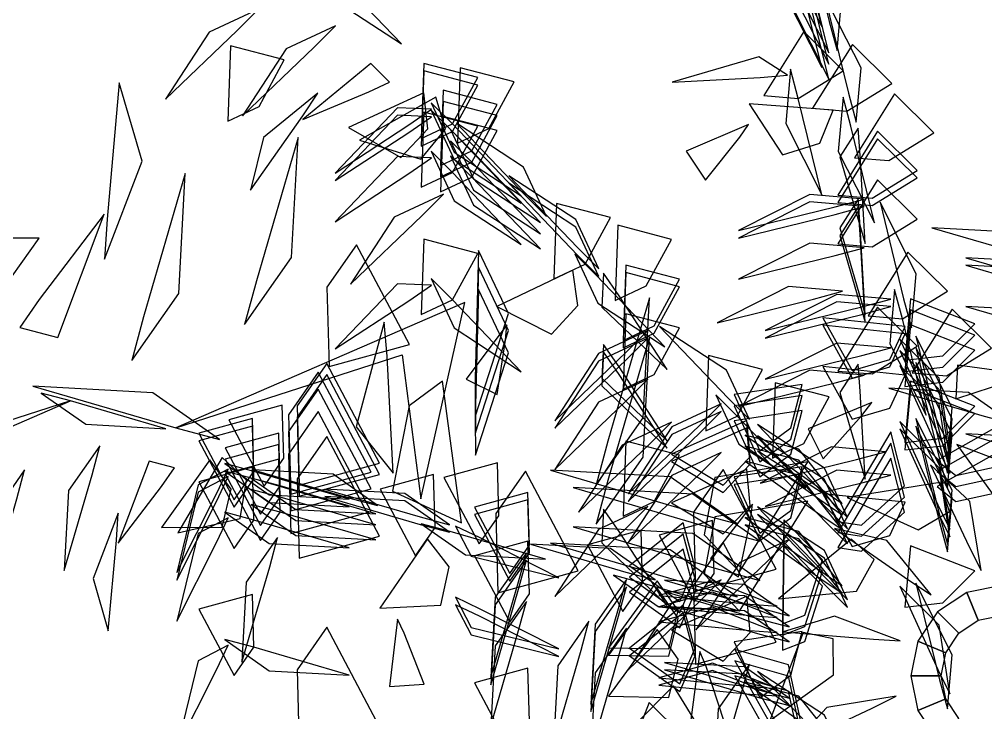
# Model space of a CAD drawing. Header units: millimetres. Extents: x 116.8 to 135.8, y -35.1 to -13.1.
# Drawn here: x 121.226 to 122.108, y -16.374 to -15.741 of the extents above; entities that cross this region are included whole.
import ezdxf

# ---------------------------------------------------------------- set-up
doc = ezdxf.new("R2010")
doc.units = ezdxf.units.MM
for name, color, linetype in [('FOGLIE', 62, 'CONTINUOUS'), ('GAMBO', 36, 'CONTINUOUS'), ('PRATO', 83, 'CONTINUOUS')]:
    doc.layers.add(name, color=color, linetype=linetype)

msp = doc.modelspace()

# ---------------------------------------------------------------- linework, layer by layer
at = {"layer": 'FOGLIE'}
for points in [[(121.936927, -15.659727, 1.708914), (121.929809, -15.633164, 1.708914), (121.925458, -15.682646, 1.665455), (121.958472, -15.747767, 1.703868)], [(121.943385, -15.683829, 2.293363), (121.936267, -15.657266, 2.293363), (121.931916, -15.706747, 2.249904), (121.96493, -15.771868, 2.288317)], [(121.965251, -15.743078, 3.073817), (121.972369, -15.769641, 3.073817), (121.97672, -15.720159, 3.030358), (121.943706, -15.655038, 3.06877)], [(121.936927, -15.697278, 1.265232), (121.929809, -15.670715, 1.265232), (121.925458, -15.720197, 1.221773), (121.958472, -15.785318, 1.260186)], [(121.943385, -15.69407, 2.539094), (121.936267, -15.667507, 2.539094), (121.931916, -15.716988, 2.495636), (121.96493, -15.78211, 2.534048)], [(121.512264, -15.698261, 1.120901), (121.492819, -15.678816, 1.120901), (121.513791, -15.723843, 1.077442), (121.574943, -15.763733, 1.115855)], [(121.943385, -15.707725, 2.194388), (121.936267, -15.681162, 2.194388), (121.931916, -15.730643, 2.150929), (121.96493, -15.795765, 2.189342)], [(121.98278, -15.808496, 2.87603), (121.989898, -15.835059, 2.87603), (121.994249, -15.785578, 2.832572), (121.961235, -15.720457, 2.870984)], [(121.425163, -15.7513, 1.45589), (121.444609, -15.731855, 1.45589), (121.399581, -15.752827, 1.412431), (121.359691, -15.813979, 1.450844)], [(121.495512, -15.766649, 2.140123), (121.514958, -15.747203, 2.140123), (121.46993, -15.768176, 2.096664), (121.43004, -15.829327, 2.135077)], [(121.936927, -15.813345, 1.582635), (121.978024, -15.788134, 1.560466), (121.942004, -15.752478, 1.489723), (121.905588, -15.810708, 1.565406)], [(121.445133, -15.820711, 1.67351), (121.468118, -15.778329, 1.65134), (121.419096, -15.76546, 1.580598), (121.416673, -15.834096, 1.656281)], [(121.98121, -15.824995, 1.300868), (122.022308, -15.799785, 1.278699), (121.986287, -15.764128, 1.207956), (121.949871, -15.822358, 1.283639)], [(121.902136, -15.7942, 1.737256), (121.927056, -15.792162, 1.748706), (121.900984, -15.775523, 1.690402), (121.821906, -15.79858, 1.695012)], [(121.545198, -15.807401, 2.017029), (121.563961, -15.79866, 2.035135), (121.546946, -15.781656, 1.973675), (121.485095, -15.832506, 1.9538)], [(121.621569, -15.836701, 1.944406), (121.644554, -15.79432, 1.922237), (121.595532, -15.78145, 1.851494), (121.593109, -15.850087, 1.927177)], [(121.654673, -15.84067, 1.149411), (121.677659, -15.798288, 1.127241), (121.628637, -15.785419, 1.056499), (121.626214, -15.854056, 1.132181)], [(121.621569, -15.843529, 1.708914), (121.644554, -15.801147, 1.686744), (121.595532, -15.788278, 1.616002), (121.593109, -15.856915, 1.691685)], [(121.936927, -15.813345, 1.582635), (121.929809, -15.786782, 1.582635), (121.925458, -15.836263, 1.539176), (121.958472, -15.901385, 1.577589)], [(121.306421, -15.923404, 2.150912), (121.304139, -15.960126, 2.13226), (121.338354, -15.870748, 2.106925), (121.317464, -15.79926, 2.205754)], [(121.485063, -15.829167, 1.433941), (121.498621, -15.808726, 1.421507), (121.449074, -15.848924, 1.404617), (121.437306, -15.897161, 1.470502)], [(121.599, -15.841173, 1.350132), (121.595501, -15.808332, 1.308596), (121.52658, -15.839787, 1.265772), (121.574418, -15.867227, 1.351815)], [(121.615249, -15.841317, 1.534015), (121.606314, -15.81222, 1.490545), (121.536781, -15.851431, 1.455888), (121.592776, -15.868694, 1.539622)], [(121.639212, -15.861172, 2.293363), (121.662198, -15.818791, 2.271194), (121.613175, -15.805921, 2.200451), (121.610753, -15.874558, 2.276134)], [(121.984901, -15.838768, 3.127272), (121.977783, -15.812205, 3.127272), (121.973432, -15.861686, 3.083813), (122.006446, -15.926807, 3.122226)], [(122.019612, -15.87006, 1.138719), (122.06071, -15.844849, 1.11655), (122.024689, -15.809193, 1.045807), (121.988273, -15.867423, 1.12149)], [(121.621569, -15.836701, 1.944406), (121.602123, -15.817256, 1.944406), (121.623095, -15.862284, 1.900947), (121.684247, -15.902173, 1.93936)], [(121.639212, -15.871414, 2.539094), (121.662198, -15.829032, 2.516925), (121.613175, -15.816162, 2.446182), (121.610753, -15.884799, 2.521865)], [(121.956655, -15.854222, 3.139586), (121.968709, -15.824098, 3.097595), (121.892284, -15.818188, 3.056392), (121.922532, -15.864962, 3.142078)], [(121.581867, -15.837516, 2.099027), (121.602429, -15.823292, 2.110477), (121.57153, -15.821918, 2.052173), (121.514575, -15.881425, 2.056783)], [(121.581867, -15.844344, 1.863534), (121.602429, -15.83012, 1.874984), (121.57153, -15.828745, 1.81668), (121.514575, -15.888253, 1.82129)], [(121.621569, -15.88108, 1.265232), (121.644554, -15.838698, 1.243063), (121.595532, -15.825829, 1.17232), (121.593109, -15.894466, 1.248003)], [(121.621569, -15.843529, 1.708914), (121.602123, -15.824083, 1.708914), (121.623095, -15.869111, 1.665455), (121.684247, -15.909001, 1.703868)], [(121.639212, -15.885068, 2.194388), (121.662198, -15.842687, 2.172218), (121.613175, -15.829817, 2.101476), (121.610753, -15.898454, 2.177159)], [(121.687773, -15.90155, 3.073817), (121.707219, -15.920996, 3.073817), (121.686246, -15.875968, 3.030358), (121.625095, -15.836078, 3.06877)], [(121.883622, -15.84878, 1.163339), (121.891611, -15.837087, 1.139765), (121.834837, -15.861631, 1.162795), (121.852282, -15.887854, 1.239047)], [(121.639212, -15.861172, 2.293363), (121.619767, -15.841727, 2.293363), (121.640739, -15.886755, 2.249904), (121.701891, -15.926644, 2.288317)], [(122.004275, -15.904245, 2.151102), (122.045372, -15.879034, 2.128932), (122.009352, -15.843378, 2.05819), (121.972935, -15.901608, 2.133873)], [(121.993516, -15.865467, 2.689422), (121.991479, -15.840547, 2.677972), (121.97484, -15.866619, 2.736276), (121.997897, -15.945698, 2.731666)], [(121.442633, -15.979632, 2.183835), (121.431957, -16.019476, 2.183835), (121.47472, -15.958462, 2.118647), (121.480675, -15.849106, 2.176266)], [(121.639212, -15.871414, 2.539094), (121.619767, -15.851968, 2.539094), (121.640739, -15.896996, 2.495636), (121.701891, -15.936885, 2.534048)], [(122.004275, -15.911072, 1.915609), (122.045372, -15.885862, 1.89344), (122.009352, -15.850205, 1.822697), (121.972935, -15.908435, 1.89838)], [(121.621569, -15.88108, 1.265232), (121.602123, -15.861634, 1.265232), (121.623095, -15.906662, 1.221773), (121.684247, -15.946552, 1.260186)], [(121.639212, -15.885068, 2.194388), (121.619767, -15.865623, 2.194388), (121.640739, -15.910651, 2.150929), (121.701891, -15.95054, 2.189342)], [(121.581866, -15.881895, 1.419853), (121.602429, -15.867671, 1.431303), (121.57153, -15.866296, 1.372998), (121.514575, -15.925804, 1.377609)], [(121.339736, -16.012455, 3.210185), (121.32906, -16.052299, 3.210185), (121.371823, -15.991285, 3.144997), (121.377778, -15.881929, 3.202616)], [(121.735663, -15.94944, 2.87603), (121.755109, -15.968885, 2.87603), (121.734136, -15.923858, 2.832572), (121.672984, -15.883968, 2.870984)], [(121.735663, -15.956267, 2.971593), (121.755109, -15.975713, 2.971593), (121.734136, -15.930685, 2.928134), (121.672984, -15.890795, 2.966546)], [(122.004275, -15.948623, 1.471928), (122.045372, -15.923413, 1.449758), (122.009352, -15.887756, 1.379016), (121.972935, -15.945986, 1.454699)], [(121.594038, -15.920174, 1.307996), (121.613483, -15.900729, 1.307996), (121.568456, -15.921701, 1.264537), (121.528566, -15.982853, 1.30295)], [(121.97045, -15.91236, 2.029936), (121.997012, -15.905242, 2.029936), (121.947531, -15.900891, 1.986477), (121.88241, -15.933905, 2.024889)], [(121.742553, -15.964513, 1.300868), (121.765539, -15.922132, 1.278699), (121.716516, -15.909262, 1.207956), (121.714094, -15.977899, 1.283639)], [(121.97045, -15.919187, 1.794443), (121.997012, -15.91207, 1.794443), (121.947531, -15.907719, 1.750984), (121.88241, -15.940733, 1.789397)], [(121.993516, -15.930328, 2.911263), (121.991479, -15.905408, 2.899813), (121.97484, -15.93148, 2.958117), (121.997897, -16.010558, 2.953507)], [(122.03306, -15.996144, 2.55886), (122.040178, -16.022707, 2.55886), (122.044529, -15.973226, 2.515401), (122.011515, -15.908105, 2.553814)], [(121.993516, -15.937155, 3.006825), (121.991479, -15.912236, 2.995375), (121.97484, -15.938308, 3.053679), (121.997897, -16.017386, 3.049069)], [(121.244628, -15.996781, 3.025544), (121.22681, -16.022207, 3.052702), (121.261666, -16.031535, 2.960512), (121.303876, -15.919091, 2.930699)], [(121.798343, -15.984339, 1.138719), (121.821328, -15.941958, 1.11655), (121.772306, -15.929088, 1.045807), (121.769883, -15.997725, 1.12149)], [(122.145682, -15.956764, 1.181484), (122.172245, -15.963882, 1.181484), (122.131568, -15.935373, 1.138025), (122.058664, -15.931403, 1.176438)], [(121.149408, -15.993261, 2.025198), (121.178584, -16.033298, 1.962893), (121.244524, -15.940746, 1.898658), (121.161801, -15.940978, 2.027722)], [(121.621569, -15.997147, 1.582635), (121.644554, -15.954765, 1.560466), (121.595532, -15.941896, 1.489723), (121.593109, -16.010532, 1.565406)], [(121.97045, -15.956738, 1.350761), (121.997012, -15.949621, 1.350761), (121.947531, -15.94527, 1.307302), (121.88241, -15.978284, 1.345715)], [(121.507048, -15.985573, 1.965447), (121.508975, -16.057868, 1.932193), (121.582309, -16.037819, 1.826079), (121.533978, -15.94684, 1.939604)], [(121.642266, -16.068787, 3.439602), (121.642437, -16.102999, 3.416558), (121.672735, -16.009657, 3.40351), (121.645257, -15.951955, 3.509479)], [(122.031952, -16.014365, 2.778028), (122.073049, -15.989154, 2.755859), (122.037029, -15.953498, 2.685116), (122.000612, -16.011728, 2.760799)], [(121.752635, -15.974596, 3.127272), (121.73319, -15.95515, 3.127272), (121.754162, -16.000178, 3.083813), (121.815314, -16.040067, 3.122226)], [(122.176789, -15.984104, 1.87135), (122.203352, -15.991222, 1.87135), (122.162676, -15.962713, 1.827891), (122.089772, -15.958743, 1.866304)], [(121.642266, -16.084149, 3.808199), (121.642437, -16.118361, 3.785155), (121.672735, -16.025019, 3.772107), (121.645257, -15.967317, 3.878076)], [(121.735901, -16.002103, 3.139586), (121.731279, -15.969987, 3.097595), (121.662137, -16.003081, 3.056392), (121.71172, -16.028465, 3.142078)], [(121.805566, -16.020699, 2.151102), (121.828552, -15.978317, 2.128932), (121.779529, -15.965448, 2.05819), (121.777107, -16.034085, 2.133873)], [(122.176789, -15.990932, 1.635858), (122.203352, -15.998049, 1.635858), (122.162676, -15.96954, 1.592399), (122.089772, -15.965571, 1.630811)], [(121.621569, -15.997147, 1.582635), (121.602123, -15.977701, 1.582635), (121.623095, -16.022729, 1.539176), (121.684247, -16.062619, 1.577589)], [(121.773446, -15.99341, 2.689422), (121.759222, -15.972848, 2.677972), (121.757848, -16.003746, 2.736276), (121.817355, -16.060702, 2.731666)], [(121.805566, -16.027526, 1.915609), (121.828552, -15.985145, 1.89344), (121.779529, -15.972275, 1.822697), (121.777107, -16.040912, 1.89838)], [(121.581867, -15.997962, 1.737256), (121.602429, -15.983737, 1.748706), (121.57153, -15.982363, 1.690402), (121.514575, -16.04187, 1.695012)], [(121.642266, -16.104631, 3.291139), (121.642437, -16.138844, 3.268095), (121.672735, -16.045501, 3.255047), (121.645257, -15.987799, 3.361017)], [(121.950874, -15.996393, 1.181484), (121.977437, -15.989276, 1.181484), (121.927956, -15.984925, 1.138025), (121.862834, -16.017939, 1.176438)], [(122.031952, -16.014365, 1.263449), (122.024834, -15.987802, 1.263449), (122.020483, -16.037283, 1.219991), (122.053497, -16.102405, 1.258403)], [(121.763236, -16.125931, 3.669904), (121.752559, -16.165776, 3.669904), (121.795323, -16.104761, 3.604716), (121.801277, -15.995405, 3.662335)], [(121.994898, -16.003602, 1.87135), (122.021461, -15.996484, 1.87135), (121.971979, -15.992133, 1.827891), (121.906858, -16.025147, 1.866304)], [(122.068849, -16.048169, 2.467559), (122.097887, -16.018958, 2.434099), (122.039411, -15.996045, 2.373858), (122.034204, -16.052079, 2.459169)], [(121.369265, -16.113857, 1.681351), (121.575751, -16.047223, 1.832384), (121.592711, -16.178605, 1.750938), (121.632814, -15.999418, 1.763289)], [(121.994898, -16.010429, 1.635858), (122.021461, -16.003312, 1.635858), (121.971979, -15.99896, 1.592399), (121.906858, -16.031975, 1.630811)], [(122.004275, -16.06469, 1.789331), (122.045372, -16.03948, 1.767161), (122.009352, -16.003823, 1.696419), (121.972935, -16.062053, 1.772102)], [(122.068849, -16.05841, 2.71329), (122.097887, -16.029199, 2.67983), (122.039411, -16.006286, 2.61959), (122.034204, -16.06232, 2.704901)], [(122.072199, -16.066316, 1.128028), (122.113296, -16.041105, 1.105859), (122.077276, -16.005448, 1.035116), (122.04086, -16.063678, 1.110799)], [(122.176789, -16.028483, 1.192176), (122.203352, -16.0356, 1.192176), (122.162676, -16.007091, 1.148717), (122.089772, -16.003122, 1.18713)], [(121.805566, -16.065077, 1.471928), (121.828552, -16.022696, 1.449758), (121.779529, -16.009826, 1.379016), (121.777107, -16.078463, 1.454699)], [(122.020396, -16.051509, 1.921417), (122.034394, -16.021296, 1.880098), (121.959461, -16.013478, 1.836542), (121.986, -16.061566, 1.922728)], [(121.562091, -16.048325, 2.249863), (121.559374, -16.017397, 2.277021), (121.533747, -16.113022, 2.277032), (121.567534, -16.155249, 2.165724)], [(121.669932, -16.033905, 1.163339), (121.671003, -16.019785, 1.139765), (121.634108, -16.069428, 1.162795), (121.662328, -16.083415, 1.239047)], [(121.873031, -16.086808, 2.55886), (121.892477, -16.106253, 2.55886), (121.871504, -16.061226, 2.515401), (121.810352, -16.021336, 2.553814)], [(122.020396, -16.058337, 1.685924), (122.034395, -16.028123, 1.644606), (121.959461, -16.020305, 1.601049), (121.986, -16.068393, 1.687235)], [(122.068849, -16.072065, 2.368584), (122.097887, -16.042854, 2.335124), (122.039411, -16.019941, 2.274883), (122.034204, -16.075975, 2.360194)], [(121.78033, -16.044639, 2.029936), (121.799776, -16.025194, 2.029936), (121.754748, -16.046166, 1.986477), (121.714858, -16.107318, 2.024889)], [(121.78033, -16.051467, 1.794443), (121.799776, -16.032021, 1.794443), (121.754748, -16.052994, 1.750984), (121.714858, -16.114145, 1.789397)], [(121.763236, -16.161775, 3.521442), (121.752559, -16.20162, 3.521442), (121.795323, -16.140605, 3.456253), (121.801277, -16.031249, 3.513872)], [(122.064289, -16.109053, 2.43707), (122.075124, -16.131271, 2.425021), (122.06555, -16.068471, 2.407121), (122.029607, -16.032926, 2.47232)], [(122.065812, -16.118374, 2.439475), (122.072929, -16.144937, 2.439475), (122.07728, -16.095456, 2.396017), (122.044266, -16.030334, 2.434429)], [(121.773446, -16.058271, 2.911263), (121.759222, -16.037709, 2.899813), (121.757848, -16.068607, 2.958117), (121.817355, -16.125562, 2.953507)], [(121.994898, -16.04798, 1.192176), (122.021461, -16.040863, 1.192176), (121.971979, -16.036512, 1.148717), (121.906858, -16.069526, 1.18713)], [(122.065812, -16.128615, 2.685207), (122.072929, -16.155178, 2.685207), (122.07728, -16.105697, 2.641748), (122.044266, -16.040575, 2.68016)], [(121.273067, -16.089231, 1.120901), (121.135409, -16.133654, 1.221589), (121.124103, -16.046066, 1.167292), (121.097368, -16.165524, 1.175526)], [(121.773446, -16.065098, 3.006825), (121.759222, -16.044536, 2.995375), (121.757848, -16.075435, 3.053679), (121.817355, -16.13239, 3.049069)], [(121.881181, -16.103142, 2.778028), (121.904167, -16.06076, 2.755859), (121.855145, -16.047891, 2.685116), (121.852722, -16.116527, 2.760799)], [(122.064289, -16.119294, 2.682801), (122.075124, -16.141512, 2.670752), (122.06555, -16.078712, 2.652852), (122.029607, -16.043167, 2.718051)], [(121.479848, -16.093756, 3.052922), (121.481775, -16.166051, 3.019667), (121.555109, -16.146002, 2.913553), (121.506778, -16.055023, 3.027078)], [(122.020396, -16.095888, 1.242242), (122.034395, -16.065674, 1.200924), (121.959461, -16.057856, 1.157367), (121.986, -16.105944, 1.243554)], [(121.993516, -16.080532, 0.928347), (121.991479, -16.055613, 0.916897), (121.97484, -16.081684, 0.975201), (121.997897, -16.160763, 0.970591)], [(122.064289, -16.132949, 2.338095), (122.075124, -16.155167, 2.326046), (122.06555, -16.092367, 2.308145), (122.029607, -16.056822, 2.373344)], [(122.065812, -16.14227, 2.3405), (122.072929, -16.168833, 2.3405), (122.07728, -16.119352, 2.297041), (122.044266, -16.05423, 2.335454)], [(122.130694, -16.070825, 1.463579), (122.14453, -16.065178, 1.440493), (122.082318, -16.056761, 1.460861), (122.080608, -16.087343, 1.537465)], [(121.472101, -16.101921, 3.520228), (121.474028, -16.174216, 3.486974), (121.547362, -16.154167, 3.38086), (121.499031, -16.063188, 3.494385)], [(121.479848, -16.103997, 2.699683), (121.481775, -16.176292, 2.666429), (121.555109, -16.156243, 2.560315), (121.506778, -16.065264, 2.673839)], [(121.97045, -16.072805, 1.668164), (121.997012, -16.065688, 1.668164), (121.947531, -16.061337, 1.624705), (121.88241, -16.094351, 1.663118)], [(121.369265, -16.113857, 1.681351), (121.409109, -16.124533, 1.681351), (121.348095, -16.08177, 1.616163), (121.238739, -16.075816, 1.673782)], [(121.582099, -16.093889, 1.802949), (121.566775, -16.171529, 1.794393), (121.62986, -16.200396, 1.683817), (121.612581, -16.07137, 1.764776)], [(121.78033, -16.089018, 1.350761), (121.799776, -16.069572, 1.350761), (121.754748, -16.090545, 1.307302), (121.714858, -16.151696, 1.345715)], [(121.930037, -16.113968, 2.467559), (121.94058, -16.074152, 2.434099), (121.878481, -16.083546, 2.373858), (121.901989, -16.134677, 2.459169)], [(121.942012, -16.128009, 1.128028), (121.964998, -16.085627, 1.105859), (121.915975, -16.072758, 1.035116), (121.913553, -16.141394, 1.110799)], [(122.068849, -16.123271, 2.935131), (122.097887, -16.09406, 2.901671), (122.039411, -16.071147, 2.841431), (122.034204, -16.127181, 2.926741)], [(121.273067, -16.089231, 1.120901), (121.246504, -16.082114, 1.120901), (121.28718, -16.110623, 1.077442), (121.360084, -16.114593, 1.115855)], [(121.472101, -16.117283, 3.888825), (121.474028, -16.189578, 3.855571), (121.547362, -16.169529, 3.749457), (121.499031, -16.07855, 3.862982)], [(121.881181, -16.103142, 1.263449), (121.861736, -16.083696, 1.263449), (121.882708, -16.128724, 1.219991), (121.94386, -16.168614, 1.258403)], [(121.930037, -16.124209, 2.71329), (121.94058, -16.084393, 2.67983), (121.878481, -16.093788, 2.61959), (121.901989, -16.144918, 2.704901)], [(122.106472, -16.103096, 1.17792), (122.133035, -16.110213, 1.17792), (122.092359, -16.081704, 1.134461), (122.019455, -16.077735, 1.172874)], [(122.068849, -16.130098, 3.030693), (122.097887, -16.100888, 2.997233), (122.039411, -16.077974, 2.936993), (122.034204, -16.134008, 3.022304)], [(121.467601, -16.141357, 1.149411), (121.466317, -16.09316, 1.127241), (121.417427, -16.106526, 1.056499), (121.449648, -16.167179, 1.132181)], [(121.847124, -16.111433, 1.87135), (121.866569, -16.091987, 1.87135), (121.821542, -16.11296, 1.827891), (121.781652, -16.174111, 1.866304)], [(121.994925, -16.102666, 1.463579), (122.004083, -16.090858, 1.440493), (121.945998, -16.114675, 1.460861), (121.959807, -16.142014, 1.537465)], [(121.472101, -16.137765, 3.371765), (121.474028, -16.21006, 3.338511), (121.547362, -16.190011, 3.232397), (121.499031, -16.099032, 3.345922)], [(121.847124, -16.11826, 1.635858), (121.866569, -16.098815, 1.635858), (121.821542, -16.119787, 1.592399), (121.781652, -16.180939, 1.630811)], [(121.930037, -16.137864, 2.368584), (121.94058, -16.098048, 2.335124), (121.878481, -16.107442, 2.274883), (121.901989, -16.158573, 2.360194)], [(122.080626, -16.157195, 2.264029), (122.132322, -16.145902, 2.268024), (122.14618, -16.096963, 2.197411), (122.063601, -16.143534, 2.235577)], [(121.440361, -16.153557, 1.944406), (121.439076, -16.105361, 1.922237), (121.390187, -16.118727, 1.851494), (121.422407, -16.179379, 1.927177)], [(121.440361, -16.160385, 1.708914), (121.439076, -16.112188, 1.686744), (121.390187, -16.125554, 1.616002), (121.422407, -16.186207, 1.691685)], [(121.80198, -16.128117, 1.181484), (121.821426, -16.108671, 1.181484), (121.776398, -16.129644, 1.138025), (121.736508, -16.190795, 1.176438)], [(121.89316, -16.140173, 1.921417), (121.890176, -16.107008, 1.880098), (121.821372, -16.137704, 1.836542), (121.8684, -16.16608, 1.922728)], [(121.962509, -16.176286, 2.439475), (121.981955, -16.195732, 2.439475), (121.960982, -16.150704, 2.396017), (121.899831, -16.110814, 2.434429)], [(122.064289, -16.184155, 2.904642), (122.075124, -16.206373, 2.892593), (122.06555, -16.143573, 2.874693), (122.029607, -16.108028, 2.939892)], [(122.065812, -16.193476, 2.907048), (122.072929, -16.220039, 2.907048), (122.07728, -16.170558, 2.863589), (122.044266, -16.105436, 2.902001)], [(122.065812, -16.200303, 3.00261), (122.072929, -16.226866, 3.00261), (122.07728, -16.177385, 2.959151), (122.044266, -16.112264, 2.997563)], [(122.080626, -16.167436, 2.50976), (122.132322, -16.156143, 2.513756), (122.14618, -16.107204, 2.443142), (122.063601, -16.153775, 2.481308)], [(121.464463, -16.166843, 2.293363), (121.463178, -16.118646, 2.271194), (121.414289, -16.132012, 2.200451), (121.446509, -16.192665, 2.276134)], [(121.479848, -16.160324, 2.03416), (121.481775, -16.232618, 2.000906), (121.555109, -16.212569, 1.894792), (121.506778, -16.12159, 2.008317)], [(121.89316, -16.147, 1.685924), (121.890176, -16.113835, 1.644606), (121.821372, -16.144531, 1.601049), (121.8684, -16.172908, 1.687235)], [(121.95653, -16.168975, 2.43707), (121.977023, -16.182799, 2.425021), (121.937331, -16.133199, 2.407121), (121.888431, -16.120388, 2.47232)], [(121.962509, -16.186527, 2.685207), (121.981955, -16.205973, 2.685207), (121.960982, -16.160945, 2.641748), (121.899831, -16.121055, 2.68016)], [(121.994749, -16.202499, 2.264029), (122.033873, -16.166871, 2.268024), (122.021405, -16.117559, 2.197411), (121.973175, -16.199181, 2.235577)], [(122.064289, -16.190982, 3.000204), (122.075124, -16.213201, 2.988155), (122.06555, -16.1504, 2.970255), (122.029607, -16.114855, 3.035454)], [(122.080626, -16.181091, 2.165054), (122.132322, -16.169798, 2.169049), (122.14618, -16.120859, 2.098436), (122.063601, -16.16743, 2.136602)], [(122.176789, -16.14455, 1.509579), (122.203352, -16.151667, 1.509579), (122.162676, -16.123158, 1.46612), (122.089772, -16.119189, 1.504533)], [(121.292753, -16.156833, 2.140123), (121.29987, -16.13027, 2.140123), (121.271361, -16.170946, 2.096664), (121.267392, -16.24385, 2.135077)], [(121.464463, -16.177084, 2.539094), (121.463178, -16.128888, 2.516925), (121.414289, -16.142254, 2.446182), (121.446509, -16.202906, 2.521865)], [(121.805566, -16.181144, 1.789331), (121.828552, -16.138762, 1.767161), (121.779529, -16.125893, 1.696419), (121.777107, -16.19453, 1.772102)], [(121.994749, -16.21274, 2.50976), (122.033873, -16.177112, 2.513756), (122.021405, -16.127801, 2.443142), (121.973175, -16.209422, 2.481308)], [(122.156063, -16.186634, 1.448326), (122.161932, -16.159313, 1.403213), (122.081594, -16.128884, 1.389312), (122.123123, -16.186885, 1.462498)], [(121.847124, -16.155811, 1.192176), (121.866569, -16.136366, 1.192176), (121.821542, -16.157338, 1.148717), (121.781652, -16.21849, 1.18713)], [(121.95653, -16.179216, 2.682801), (121.977023, -16.19304, 2.670752), (121.937331, -16.14344, 2.652852), (121.888431, -16.130629, 2.718051)], [(121.962509, -16.200182, 2.3405), (121.981955, -16.219628, 2.3405), (121.960982, -16.1746, 2.297041), (121.899831, -16.13471, 2.335454)], [(121.990083, -16.142724, 1.17792), (122.016646, -16.135607, 1.17792), (121.967165, -16.131256, 1.134461), (121.902044, -16.16427, 1.172874)], [(121.356158, -16.167282, 2.017029), (121.368037, -16.150332, 2.035135), (121.344799, -16.144113, 1.973675), (121.31666, -16.219076, 1.9538)], [(121.419638, -16.169629, 1.350132), (121.400187, -16.142938, 1.308596), (121.356228, -16.204639, 1.265772), (121.411376, -16.204484, 1.351815)], [(121.433782, -16.161629, 1.534015), (121.411496, -16.140898, 1.490545), (121.370884, -16.209622, 1.455888), (121.428009, -16.196575, 1.539622)], [(121.440361, -16.153557, 1.944406), (121.413798, -16.14644, 1.944406), (121.454474, -16.174949, 1.900947), (121.527378, -16.178918, 1.93936)], [(121.464463, -16.190739, 2.194388), (121.463178, -16.142542, 2.172218), (121.414289, -16.155908, 2.101476), (121.446509, -16.216561, 2.177159)], [(121.663857, -16.193943, 1.138719), (121.662573, -16.145747, 1.11655), (121.613683, -16.159113, 1.045807), (121.645904, -16.219765, 1.12149)], [(121.851022, -16.211496, 3.615469), (121.883291, -16.245204, 3.550982), (121.94575, -16.144956, 3.495401), (121.860764, -16.159027, 3.622209)], [(121.95653, -16.192871, 2.338095), (121.977023, -16.206695, 2.326046), (121.937331, -16.157095, 2.308145), (121.888431, -16.144284, 2.373344)], [(121.994749, -16.226395, 2.165054), (122.033873, -16.190767, 2.169049), (122.021405, -16.141455, 2.098436), (121.973175, -16.223077, 2.136602)], [(122.092776, -16.222228, 2.022869), (122.103759, -16.244005, 2.010165), (122.093395, -16.180864, 1.993988), (122.057548, -16.147427, 2.060345)], [(121.224155, -16.178715, 1.45589), (121.231272, -16.152152, 1.45589), (121.202763, -16.192828, 1.412431), (121.198794, -16.265732, 1.450844)], [(121.406386, -16.174114, 2.099027), (121.417081, -16.151514, 2.110477), (121.389635, -16.165774, 2.052173), (121.370064, -16.245786, 2.056783)], [(121.440361, -16.197936, 1.265232), (121.439076, -16.149739, 1.243063), (121.390187, -16.163105, 1.17232), (121.422407, -16.223758, 1.248003)], [(121.440361, -16.160385, 1.708914), (121.413798, -16.153267, 1.708914), (121.454474, -16.181776, 1.665455), (121.527378, -16.185746, 1.703868)], [(121.526707, -16.17753, 3.073817), (121.55327, -16.184648, 3.073817), (121.512593, -16.156139, 3.030358), (121.439689, -16.152169, 3.06877)], [(121.605629, -16.204668, 1.300868), (121.604345, -16.156472, 1.278699), (121.555455, -16.169838, 1.207956), (121.587676, -16.23049, 1.283639)], [(121.661066, -16.192045, 1.638587), (121.662993, -16.26434, 1.605332), (121.736328, -16.244291, 1.499219), (121.687997, -16.153312, 1.612743)], [(121.841372, -16.190626, 3.189234), (121.881216, -16.201302, 3.189234), (121.820202, -16.158539, 3.124045), (121.710846, -16.152584, 3.181664)], [(121.89316, -16.184552, 1.242242), (121.890176, -16.151386, 1.200924), (121.821372, -16.182082, 1.157367), (121.8684, -16.210459, 1.243554)], [(121.841372, -16.190626, 3.189234), (121.843299, -16.262921, 3.155979), (121.916633, -16.242872, 3.049866), (121.868302, -16.151893, 3.16339)], [(121.930037, -16.18907, 2.935131), (121.94058, -16.149254, 2.901671), (121.878481, -16.158648, 2.841431), (121.901989, -16.209779, 2.926741)], [(121.930037, -16.195898, 3.030693), (121.94058, -16.156081, 2.997233), (121.878481, -16.165476, 2.936993), (121.901989, -16.216606, 3.022304)], [(121.994898, -16.164047, 1.509579), (122.021461, -16.15693, 1.509579), (121.971979, -16.152578, 1.46612), (121.906858, -16.185592, 1.504533)], [(121.406386, -16.180942, 1.863534), (121.417081, -16.158342, 1.874984), (121.389635, -16.172601, 1.81668), (121.370064, -16.252613, 1.82129)], [(121.464463, -16.166843, 2.293363), (121.4379, -16.159725, 2.293363), (121.478576, -16.188234, 2.249904), (121.55148, -16.192204, 2.288317)], [(122.0748, -16.190275, 1.448326), (122.066222, -16.16368, 1.403213), (121.981433, -16.177497, 1.389312), (122.046398, -16.206962, 1.462498)], [(121.464463, -16.177084, 2.539094), (121.4379, -16.169966, 2.539094), (121.478576, -16.198475, 2.495636), (121.55148, -16.202445, 2.534048)], [(121.592125, -16.195059, 2.87603), (121.618688, -16.202177, 2.87603), (121.578012, -16.173668, 2.832572), (121.505108, -16.169698, 2.870984)], [(121.691706, -16.220905, 2.151102), (121.690422, -16.172709, 2.128932), (121.641532, -16.186075, 2.05819), (121.673753, -16.246727, 2.133873)], [(121.86203, -16.206403, 3.600412), (121.901875, -16.217079, 3.600412), (121.84086, -16.174316, 3.535223), (121.731504, -16.168361, 3.592842)], [(122.020396, -16.211955, 1.559645), (122.034394, -16.181741, 1.518327), (121.959461, -16.173923, 1.47477), (121.986, -16.222011, 1.560957)], [(121.592125, -16.201887, 2.971593), (121.618688, -16.209004, 2.971593), (121.578012, -16.180495, 2.928134), (121.505108, -16.176526, 2.966546)], [(121.691706, -16.227733, 1.915609), (121.690422, -16.179536, 1.89344), (121.641532, -16.192902, 1.822697), (121.673753, -16.253555, 1.89838)], [(121.851022, -16.24734, 3.467007), (121.883291, -16.281048, 3.40252), (121.94575, -16.1808, 3.346939), (121.860764, -16.194871, 3.473747)], [(121.314963, -16.2162, 1.433941), (121.316484, -16.191719, 1.421507), (121.293674, -16.251304, 1.404617), (121.307601, -16.298963, 1.470502)], [(121.440361, -16.197936, 1.265232), (121.413798, -16.190818, 1.265232), (121.454474, -16.219327, 1.221773), (121.527378, -16.223297, 1.260186)], [(121.464463, -16.190739, 2.194388), (121.4379, -16.183621, 2.194388), (121.478576, -16.21213, 2.150929), (121.55148, -16.2161, 2.189342)], [(121.78033, -16.205085, 1.668164), (121.799776, -16.185639, 1.668164), (121.754748, -16.206612, 1.624705), (121.714858, -16.267763, 1.663118)], [(121.773446, -16.208475, 0.928347), (121.759222, -16.187913, 0.916897), (121.757848, -16.218811, 0.975201), (121.817355, -16.275767, 0.970591)], [(121.893266, -16.198126, 1.463579), (121.895293, -16.183321, 1.440493), (121.856898, -16.232989, 1.460861), (121.882527, -16.249761, 1.537465)], [(121.962509, -16.251388, 2.907048), (121.981955, -16.270834, 2.907048), (121.960982, -16.225806, 2.863589), (121.899831, -16.185916, 2.902001)], [(121.406386, -16.218493, 1.419853), (121.417081, -16.195893, 1.431303), (121.389635, -16.210152, 1.372998), (121.370064, -16.290164, 1.377609)], [(121.842722, -16.240358, 2.467559), (121.831944, -16.200605, 2.434099), (121.782863, -16.23979, 2.373858), (121.828786, -16.272316, 2.459169)], [(121.860113, -16.24653, 1.128028), (121.858828, -16.198333, 1.105859), (121.809939, -16.2117, 1.035116), (121.842159, -16.272352, 1.110799)], [(121.95653, -16.244077, 2.904642), (121.977023, -16.257901, 2.892593), (121.937331, -16.208301, 2.874693), (121.888431, -16.19549, 2.939892)], [(121.962509, -16.258216, 3.00261), (121.981955, -16.277661, 3.00261), (121.960982, -16.232633, 2.959151), (121.899831, -16.192744, 2.997563)], [(121.94303, -16.284672, 2.264029), (121.959098, -16.234255, 2.268024), (121.923645, -16.197784, 2.197411), (121.922687, -16.292585, 2.235577)], [(121.619401, -16.208359, 3.127272), (121.592838, -16.201241, 3.127272), (121.633515, -16.22975, 3.083813), (121.706419, -16.23372, 3.122226)], [(121.646832, -16.214247, 2.689422), (121.624232, -16.203552, 2.677972), (121.638491, -16.230998, 2.736276), (121.718503, -16.250569, 2.731666)], [(121.86203, -16.242247, 3.451949), (121.901875, -16.252923, 3.451949), (121.84086, -16.21016, 3.386761), (121.731504, -16.204205, 3.44438)], [(121.794999, -16.25541, 2.778028), (121.793714, -16.207213, 2.755859), (121.744825, -16.220579, 2.685116), (121.777045, -16.281232, 2.760799)], [(121.95653, -16.250905, 3.000204), (121.977023, -16.264729, 2.988155), (121.937331, -16.215129, 2.970255), (121.888431, -16.202317, 3.035454)], [(121.94303, -16.294913, 2.50976), (121.959098, -16.244496, 2.513756), (121.923645, -16.208025, 2.443142), (121.922687, -16.302826, 2.481308)], [(122.037788, -16.252744, 2.022869), (122.058188, -16.266113, 2.010165), (122.017642, -16.216612, 1.993988), (121.969879, -16.205579, 2.060345)], [(121.454841, -16.240527, 1.307996), (121.461959, -16.213964, 1.307996), (121.43345, -16.254641, 1.264537), (121.42948, -16.327544, 1.30295)], [(121.618663, -16.240547, 3.139586), (121.598602, -16.215046, 3.097595), (121.555271, -16.278277, 3.056392), (121.610902, -16.275469, 3.142078)], [(121.691706, -16.265284, 1.471928), (121.690422, -16.217087, 1.449758), (121.641532, -16.230453, 1.379016), (121.673753, -16.291106, 1.454699)], [(121.842722, -16.250599, 2.71329), (121.831944, -16.210846, 2.67983), (121.782863, -16.250031, 2.61959), (121.828786, -16.282557, 2.704901)], [(121.841372, -16.257194, 2.170472), (121.843299, -16.329488, 2.137218), (121.916633, -16.309439, 2.031104), (121.868302, -16.218461, 2.144629)], [(121.909102, -16.235239, 1.17792), (121.928547, -16.215793, 1.17792), (121.88352, -16.236765, 1.134461), (121.84363, -16.297917, 1.172874)], [(122.006244, -16.234061, 1.448326), (121.985518, -16.215318, 1.403213), (121.918997, -16.269678, 1.389312), (121.989991, -16.262713, 1.462498)], [(121.779774, -16.245339, 2.55886), (121.806336, -16.252457, 2.55886), (121.76566, -16.223948, 2.515401), (121.692756, -16.219978, 2.553814)], [(121.841372, -16.257194, 2.170472), (121.881216, -16.26787, 2.170472), (121.820202, -16.225107, 2.105284), (121.710846, -16.219152, 2.162903)], [(121.842722, -16.264254, 2.368584), (121.831944, -16.224501, 2.335124), (121.782863, -16.263686, 2.274883), (121.828786, -16.296212, 2.360194)], [(121.94303, -16.308568, 2.165054), (121.959098, -16.258151, 2.169049), (121.923645, -16.22168, 2.098436), (121.922687, -16.316481, 2.136602)], [(122.068849, -16.273475, 0.952215), (122.097887, -16.244264, 0.918755), (122.039411, -16.221351, 0.858515), (122.034204, -16.277385, 0.943826)], [(121.681821, -16.254256, 2.029936), (121.688939, -16.227693, 2.029936), (121.66043, -16.26837, 1.986477), (121.65646, -16.341273, 2.024889)], [(121.681821, -16.261084, 1.794443), (121.688939, -16.234521, 1.794443), (121.66043, -16.275197, 1.750984), (121.65646, -16.348101, 1.789397)], [(121.773063, -16.278704, 1.87135), (121.780181, -16.252141, 1.87135), (121.751672, -16.292818, 1.827891), (121.747702, -16.365722, 1.866304)], [(121.827302, -16.280576, 1.921417), (121.808135, -16.253346, 1.880098), (121.763897, -16.314331, 1.836542), (121.818812, -16.315392, 1.922728)], [(121.794999, -16.25541, 1.263449), (121.768436, -16.248292, 1.263449), (121.809112, -16.276801, 1.219991), (121.882016, -16.280771, 1.258403)], [(121.847124, -16.271878, 1.509579), (121.866569, -16.252433, 1.509579), (121.821542, -16.273405, 1.46612), (121.781652, -16.334557, 1.504533)], [(121.893169, -16.274749, 2.43707), (121.917829, -16.276474, 2.425021), (121.858655, -16.253365, 2.407121), (121.809901, -16.26672, 2.47232)], [(121.902003, -16.278091, 2.439475), (121.928566, -16.285208, 2.439475), (121.88789, -16.256699, 2.396017), (121.814986, -16.25273, 2.434429)], [(121.773063, -16.285532, 1.635858), (121.780181, -16.258969, 1.635858), (121.751672, -16.299645, 1.592399), (121.747702, -16.372549, 1.630811)], [(121.827302, -16.287403, 1.685924), (121.808135, -16.260173, 1.644606), (121.763897, -16.321159, 1.601049), (121.818812, -16.32222, 1.687235)], [(122.064289, -16.334359, 0.921727), (122.075124, -16.356577, 0.909678), (122.06555, -16.293777, 0.891777), (122.029607, -16.258232, 0.956976)], [(122.065812, -16.34368, 0.924132), (122.072929, -16.370243, 0.924132), (122.07728, -16.320762, 0.880673), (122.044266, -16.25564, 0.919086)], [(121.440361, -16.314003, 1.582635), (121.439076, -16.265806, 1.560466), (121.390187, -16.279172, 1.489723), (121.422407, -16.339825, 1.565406)], [(121.646832, -16.279108, 2.911263), (121.624232, -16.268413, 2.899813), (121.638491, -16.295858, 2.958117), (121.718503, -16.31543, 2.953507)], [(121.893169, -16.28499, 2.682801), (121.917829, -16.286716, 2.670752), (121.858655, -16.263607, 2.652852), (121.8099, -16.276962, 2.718051)], [(121.902003, -16.288332, 2.685207), (121.928566, -16.295449, 2.685207), (121.88789, -16.266941, 2.641748), (121.814986, -16.262971, 2.68016)], [(121.89316, -16.300618, 1.559645), (121.890176, -16.267453, 1.518327), (121.821372, -16.298149, 1.47477), (121.8684, -16.326525, 1.560957)], [(121.646832, -16.285935, 3.006825), (121.624232, -16.27524, 2.995375), (121.638491, -16.302686, 3.053679), (121.718503, -16.322257, 3.049069)], [(121.681821, -16.298635, 1.350761), (121.688939, -16.272072, 1.350761), (121.66043, -16.312748, 1.307302), (121.656461, -16.385652, 1.345715)], [(121.842722, -16.31546, 2.935131), (121.831944, -16.275707, 2.901671), (121.782863, -16.314892, 2.841431), (121.828786, -16.347418, 2.926741)], [(121.893169, -16.298645, 2.338095), (121.917829, -16.30037, 2.326046), (121.858655, -16.277262, 2.308145), (121.809901, -16.290617, 2.373344)], [(121.902003, -16.301987, 2.3405), (121.928566, -16.309104, 2.3405), (121.88789, -16.280596, 2.297041), (121.814986, -16.276626, 2.335454)], [(121.577433, -16.301074, 1.163339), (121.571301, -16.28831, 1.139765), (121.56417, -16.349749, 1.162795), (121.595602, -16.347753, 1.239047)], [(121.842722, -16.322287, 3.030693), (121.831944, -16.282534, 2.997233), (121.782863, -16.321719, 2.936993), (121.828786, -16.354246, 3.022304)], [(122.005425, -16.306666, 2.022869), (122.029777, -16.308043, 2.010165), (121.969912, -16.285448, 1.993988), (121.923032, -16.299774, 2.060345)], [(121.479848, -16.334424, 2.510265), (121.481775, -16.406719, 2.477011), (121.555109, -16.38667, 2.370897), (121.506778, -16.295691, 2.484421)], [(121.738896, -16.316639, 1.181484), (121.746013, -16.290076, 1.181484), (121.717505, -16.330753, 1.138025), (121.713535, -16.403657, 1.176438)], [(121.773063, -16.323083, 1.192176), (121.780181, -16.29652, 1.192176), (121.751672, -16.337196, 1.148717), (121.747702, -16.4101, 1.18713)], [(121.827302, -16.324954, 1.242242), (121.808135, -16.297724, 1.200924), (121.763897, -16.35871, 1.157367), (121.818812, -16.359771, 1.243554)], [(121.930037, -16.339274, 0.952215), (121.94058, -16.299458, 0.918755), (121.878481, -16.308853, 0.858515), (121.901989, -16.359983, 0.943826)], [(121.968766, -16.306258, 1.448326), (121.941445, -16.300389, 1.403213), (121.911016, -16.380726, 1.389312), (121.969016, -16.339198, 1.462498)], [(121.406386, -16.33456, 1.737256), (121.417081, -16.31196, 1.748706), (121.389635, -16.326219, 1.690402), (121.370064, -16.406231, 1.695012)], [(121.440361, -16.314003, 1.582635), (121.413798, -16.306885, 1.582635), (121.454474, -16.335394, 1.539176), (121.527378, -16.339364, 1.577589)], [(121.852956, -16.331626, 1.463579), (121.847309, -16.317791, 1.440493), (121.838893, -16.380003, 1.460861), (121.869474, -16.381713, 1.537465)], [(121.939326, -16.381695, 2.264029), (121.928033, -16.329999, 2.268024), (121.879094, -16.316141, 2.197411), (121.925666, -16.39872, 2.235577)], [(121.893169, -16.349851, 2.904642), (121.917829, -16.351576, 2.892593), (121.858655, -16.328467, 2.874693), (121.8099, -16.341823, 2.939892)], [(121.902003, -16.353193, 2.907048), (121.928566, -16.36031, 2.907048), (121.88789, -16.331801, 2.863589), (121.814986, -16.327832, 2.902001)], [(121.885227, -16.355849, 1.17792), (121.892345, -16.329286, 1.17792), (121.863836, -16.369962, 1.134461), (121.859866, -16.442866, 1.172874)], [(121.939326, -16.391937, 2.50976), (121.928033, -16.34024, 2.513756), (121.879094, -16.326382, 2.443142), (121.925666, -16.408961, 2.481308)], [(121.691706, -16.38135, 1.789331), (121.690422, -16.333154, 1.767161), (121.641532, -16.34652, 1.696419), (121.673753, -16.407173, 1.772102)], [(121.893169, -16.356679, 3.000204), (121.917829, -16.358404, 2.988155), (121.858655, -16.335295, 2.970255), (121.8099, -16.34865, 3.035454)], [(121.902003, -16.36002, 3.00261), (121.928566, -16.367138, 3.00261), (121.88789, -16.338629, 2.959151), (121.814986, -16.334659, 2.997563)], [(121.939326, -16.405591, 2.165054), (121.928033, -16.353895, 2.169049), (121.879094, -16.340037, 2.098436), (121.925666, -16.422616, 2.136602)], [(121.962509, -16.401592, 0.924132), (121.981955, -16.421038, 0.924132), (121.960982, -16.37601, 0.880673), (121.899831, -16.33612, 0.919086)], [(121.848447, -16.390122, 1.128028), (121.823236, -16.349025, 1.105859), (121.78758, -16.385045, 1.035116), (121.84581, -16.421461, 1.110799)], [(121.95653, -16.394281, 0.921727), (121.977023, -16.408105, 0.909678), (121.937331, -16.358505, 0.891777), (121.888431, -16.345694, 0.956976)], [(122.004359, -16.369545, 2.022869), (122.026137, -16.358562, 2.010165), (121.962995, -16.368926, 1.993988), (121.929559, -16.404773, 2.060345)], [(121.8303, -16.393472, 2.467559), (121.80109, -16.364434, 2.434099), (121.778176, -16.42291, 2.373858), (121.83421, -16.428117, 2.459169)]]:
    msp.add_3dface(points, dxfattribs=at)
at = {"layer": 'GAMBO'}
for points in [[(122.122226, -16.257595, -0.0183), (122.090655, -16.263875, -0.0183), (122.101179, -16.289281, 1.0817), (122.122226, -16.285095, 1.0817)], [(122.090655, -16.263875, -0.0183), (122.06389, -16.281758, -0.0183), (122.083335, -16.301204, 1.0817), (122.101179, -16.289281, 1.0817)], [(122.06389, -16.281758, -0.0183), (122.046006, -16.308523, -0.0183), (122.071413, -16.319047, 1.0817), (122.083335, -16.301204, 1.0817)], [(122.046006, -16.308523, -0.0183), (122.039726, -16.340095, -0.0183), (122.067226, -16.340095, 1.0817), (122.071413, -16.319047, 1.0817)], [(122.039726, -16.340095, -0.0183), (122.046006, -16.371666, -0.0183), (122.071413, -16.361142, 1.0817), (122.067226, -16.340095, 1.0817)], [(122.046006, -16.371666, -0.0183), (122.06389, -16.398431, -0.0183), (122.083335, -16.378986, 1.0817), (122.071413, -16.361142, 1.0817)]]:
    msp.add_3dface(points, dxfattribs=at)
at = {"layer": 'PRATO'}
for points in [[(121.268016, -18.1399), (118.843016, -18.1399), (118.843016, -17.6399), (120.797931, -15.417286)], [(118.843016, -18.1399, -0.0183), (121.268016, -18.1399, -0.0183), (120.797931, -15.417286, -0.0183), (118.843016, -17.6399, -0.0183)], [(123.693016, -18.1399), (121.268016, -18.1399), (120.797931, -15.417286), (123.693016, -15.6399)], [(121.268016, -18.1399, -0.0183), (123.693016, -18.1399, -0.0183), (123.693016, -15.6399, -0.0183), (120.797931, -15.417286, -0.0183)]]:
    msp.add_3dface(points, dxfattribs=at)

doc.saveas('drawing.dxf')
